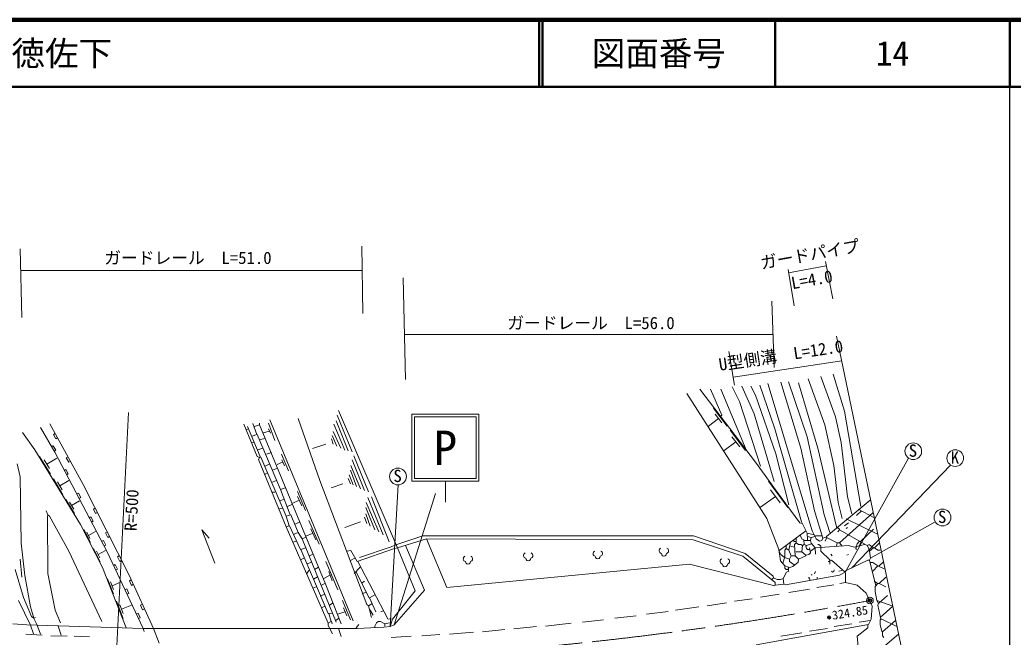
# Model space of a CAD drawing. Units: millimetres, scale not verified. Extents: x 40000 to 680000, y 20000 to 380000.
# Drawn here: x 431276 to 579500, y 287838 to 380000 of the extents above; entities that cross this region are included whole.
import ezdxf
from ezdxf.enums import TextEntityAlignment as Align

# ---------------------------------------------------------------- set-up
doc = ezdxf.new("R2010")
doc.units = ezdxf.units.MM
doc.header["$LTSCALE"] = 1000
doc.header["$PDMODE"] = 32
doc.header["$PDSIZE"] = 500
doc.linetypes.add('CHAIN', pattern=[18.5, 12, -1.5, 3.5, -1.5])
for name, color, linetype, lineweight in [('M-BGD', 7, 'Continuous', 13), ('M-BMK', 2, 'CHAIN', 13), ('M-BMK-SRVR', 3, 'Continuous', 13), ('M-STR-HTXT', 7, 'Continuous', 13), ('M-STR-STR1', 1, 'Continuous', 13), ('M-STR-STRC', 7, 'Continuous', 13), ('M-TTL', 2, 'Continuous', 140), ('M-TTL-BAND', 7, 'Continuous', 25), ('M-TTL-LINE', 7, 'Continuous', 50)]:
    doc.layers.add(name, color=color, linetype=linetype, lineweight=lineweight)
doc.layers.add('M-OTRS', color=6, linetype='Continuous')
doc.layers.add('M-TTL-TXT', color=7, linetype='Continuous')
doc.styles.add('ＭＳ ゴシック', font='')
doc.styles.get('ＭＳ ゴシック').set_extended_font_data('MS Gothic')

msp = doc.modelspace()

# ---------------------------------------------------------------- linework, layer by layer
at = {"layer": 'M-BGD'}
for p, q in [((543499, 337999), (543840, 328098)), ((548920, 326404), (551376, 319546)), ((550783, 326743), (552984, 320732)), ((552646, 327082), (554339, 321578)), ((532749, 324880), (541046, 313958)), ((534358, 324880), (536051, 320986)), ((535882, 324880), (539642, 315807)), ((537575, 325219), (538676, 323018)), ((539014, 325304), (540877, 321155)), ((540369, 325304), (541046, 323949)), ((541724, 325473), (543925, 318954)), ((542909, 325727), (549513, 303714)), ((544856, 325896), (547820, 316075)), ((545957, 325981), (548751, 317768)), ((547481, 325812), (550360, 316075)), ((530802, 324203), (542740, 305576)), ((541046, 323949), (544094, 315228)), ((478816, 321663), (487622, 301174)), ((534798, 322012), (536812, 319357)), ((538676, 323018), (541808, 313366)), ((447474, 321355), (445611, 284251)), ((468572, 320308), (481018, 290252)), ((472805, 320478), (476022, 311249)), ((478647, 320986), (480848, 315482)), ((535540, 320484), (534035, 319343)), ((535036, 321147), (536043, 319820)), ((536051, 320986), (535882, 320816)), ((540877, 321155), (543840, 311080)), ((552984, 320732), (553831, 316922)), ((554339, 321578), (556794, 307354)), ((464677, 319631), (466709, 314805)), ((465354, 318954), (465016, 318784)), ((465270, 319292), (467132, 314805)), ((466032, 319716), (466624, 318107)), ((467048, 319546), (466286, 319292)), ((467048, 319800), (467048, 319546)), ((467048, 319546), (476954, 295670)), ((468402, 319800), (469334, 317176)), ((468402, 318954), (468656, 318276)), ((478139, 319631), (479748, 315736)), ((478478, 320139), (480256, 315652)), ((537261, 318765), (539585, 315701)), ((543925, 318954), (547904, 305068)), ((551376, 319546), (552730, 313450)), ((433519, 315799), (431675, 318379)), ((436544, 318246), (436281, 318101)), ((436281, 318101), (436643, 317444)), ((436643, 317444), (436906, 317589)), ((465947, 317853), (466624, 318107)), ((466624, 318107), (466709, 318107)), ((466709, 318107), (470180, 309894)), ((467894, 317514), (467132, 317345)), ((468487, 318615), (467640, 318361)), ((477800, 317430), (478054, 316668)), ((477885, 317938), (478562, 316329)), ((478054, 318530), (479155, 316075)), ((537535, 317767), (538697, 316235)), ((548751, 317768), (551291, 306084)), ((440312, 304635), (433519, 315799)), ((436267, 316418), (436005, 316270)), ((436635, 315764), (436267, 316418)), ((436374, 315617), (436635, 315764)), ((466201, 316922), (465862, 316837)), ((467556, 316075), (466794, 315821)), ((476954, 316668), (474922, 315990)), ((538116, 317001), (536380, 315684)), ((547820, 316075), (549852, 306677)), ((550360, 316075), (553154, 304306)), ((553831, 316922), (554762, 308794)), ((435843, 312171), (434228, 314825)), ((435705, 312996), (434897, 314323)), ((435301, 313660), (436805, 314575)), ((438472, 314741), (438209, 314597)), ((438209, 314597), (438571, 313940)), ((466709, 314805), (467048, 314636)), ((467132, 314805), (466878, 314382)), ((466878, 314382), (471027, 304306)), ((467048, 314636), (467217, 314720)), ((467217, 314720), (471027, 305915)), ((468826, 315398), (468064, 315144)), ((470339, 315146), (471349, 312656)), ((470389, 314318), (470779, 313436)), ((480848, 314297), (482711, 309725)), ((481102, 314890), (483304, 309556)), ((544094, 315228), (546042, 307608)), ((563906, 314551), (554593, 297787)), ((430895, 313704), (431318, 311757)), ((438156, 312882), (437890, 312743)), ((438504, 312218), (438156, 312882)), ((438571, 313940), (438834, 314084)), ((468572, 313704), (467894, 313366)), ((469735, 313069), (468995, 312773)), ((470460, 313938), (469668, 313599)), ((480594, 312773), (481526, 310318)), ((480679, 313450), (482118, 309979)), ((541046, 313958), (544179, 309640)), ((552730, 313450), (553408, 307947)), ((570172, 313535), (555449, 298193)), ((431318, 311757), (431488, 301851)), ((437710, 309102), (436274, 311463)), ((438239, 312079), (438504, 312218)), ((468233, 312350), (467894, 312180)), ((480256, 311503), (480594, 310741)), ((480425, 312096), (481018, 310572)), ((437587, 309836), (436869, 311017)), ((437228, 310426), (438566, 311241)), ((469588, 311249), (468826, 310910)), ((470858, 310148), (470180, 309894)), ((470180, 309894), (471620, 306084)), ((476022, 311249), (483050, 292707)), ((479494, 310741), (477716, 310148)), ((487706, 310572), (486521, 289405)), ((542990, 311120), (545867, 307175)), ((543315, 309846), (544753, 307874)), ((439413, 306304), (438146, 308387)), ((440016, 309341), (439750, 309201)), ((440364, 308677), (440016, 309341)), ((440099, 308537), (440364, 308677)), ((468995, 309471), (469334, 309471)), ((470688, 308455), (470011, 308116)), ((473911, 306723), (472697, 309589)), ((472718, 308860), (473358, 307441)), ((483219, 308709), (485505, 303121)), ((483727, 308794), (486402, 302068)), ((544034, 308860), (541799, 307230)), ((544179, 309640), (547650, 304899)), ((554762, 308794), (555440, 306254)), ((439305, 306951), (438671, 307993)), ((438988, 307472), (440168, 308190)), ((442515, 307100), (442247, 306965)), ((442247, 306965), (442585, 306296)), ((470434, 307100), (470011, 307016)), ((471968, 307686), (471196, 307354)), ((472850, 308222), (471993, 307845)), ((482880, 307185), (484235, 303883)), ((482965, 307947), (484828, 303544)), ((558149, 308286), (551630, 302867)), ((553408, 307947), (554000, 305576)), ((556371, 306931), (558826, 305661)), ((435213, 306677), (435467, 306084)), ((435382, 305915), (435467, 306084)), ((435467, 297364), (435382, 305915)), ((435467, 306084), (435721, 305915)), ((435721, 305915), (438600, 300666)), ((441876, 305799), (441610, 305660)), ((442224, 305135), (441876, 305799)), ((442585, 306296), (442853, 306431)), ((471027, 305915), (471704, 306084)), ((471027, 305915), (471450, 304476)), ((471704, 306084), (472805, 303460)), ((482711, 305746), (483050, 304814)), ((482880, 306254), (483558, 304391)), ((542740, 305576), (544518, 300920)), ((549852, 306677), (551122, 302613)), ((551291, 306084), (552138, 303460)), ((558572, 306423), (553577, 301936)), ((554593, 305492), (559250, 303206)), ((556879, 306677), (556117, 306000)), ((443603, 298237), (440312, 304635)), ((441796, 301967), (440806, 303892)), ((441959, 304996), (442224, 305135)), ((458412, 303883), (460359, 298888)), ((458412, 303883), (459533, 302626)), ((471027, 304306), (471450, 304476)), ((471027, 304306), (477292, 289913)), ((471450, 304476), (471535, 304476)), ((471535, 304476), (473144, 300920)), ((473059, 305068), (472382, 304730)), ((474414, 305238), (475947, 301720)), ((474685, 303990), (475430, 302359)), ((482118, 305068), (479748, 304222)), ((547650, 304899), (547904, 304814)), ((547904, 305068), (548751, 303375)), ((553154, 304306), (553577, 303968)), ((553577, 303883), (553323, 303544)), ((553577, 303968), (553577, 303883)), ((553577, 303883), (557726, 301512)), ((554932, 304899), (554339, 304476)), ((554762, 304222), (554593, 304052)), ((558657, 303968), (556710, 302105)), ((567886, 305068), (558234, 299650)), ((441741, 302547), (441246, 303510)), ((441494, 303029), (442584, 303589)), ((444316, 303529), (444048, 303394)), ((444048, 303394), (444386, 302724)), ((444386, 302724), (444654, 302859)), ((472805, 303460), (472212, 303206)), ((472805, 303460), (473398, 302528)), ((473990, 302782), (473398, 302528)), ((473398, 302528), (478478, 290082)), ((473972, 302896), (474904, 303319)), ((487537, 301682), (491432, 302952)), ((487622, 301174), (491940, 302528)), ((491432, 302952), (531818, 302952)), ((491940, 302528), (531733, 302359)), ((491940, 302528), (494988, 295247)), ((531818, 302952), (539522, 300327)), ((548582, 303714), (544548, 300717)), ((547142, 302644), (547142, 301936)), ((547736, 303085), (547989, 302528)), ((547989, 302528), (548243, 302359)), ((548751, 303375), (548836, 302359)), ((548751, 303375), (549852, 303121)), ((549344, 302698), (548836, 302867)), ((549344, 302698), (549259, 302274)), ((549936, 302867), (549344, 302698)), ((549513, 303714), (550106, 302528)), ((550021, 302952), (549936, 302867)), ((550952, 302952), (550021, 302952)), ((550106, 302528), (550614, 302190)), ((550952, 302274), (551122, 302613)), ((551122, 302613), (551545, 302782)), ((551714, 302698), (551460, 302190)), ((551545, 302782), (553238, 301936)), ((551630, 302867), (551714, 302698)), ((431488, 301851), (431996, 297025)), ((443272, 299099), (442263, 301060)), ((443735, 302258), (443470, 302119)), ((444084, 301594), (443735, 302258)), ((443819, 301455), (444084, 301594)), ((472551, 302190), (472043, 302020)), ((473144, 300920), (473228, 300920)), ((473228, 300920), (473906, 301174)), ((473228, 300920), (477292, 291352)), ((487029, 301004), (481610, 299142)), ((481949, 299734), (486690, 301343)), ((486690, 301343), (487537, 301682)), ((487622, 301174), (487029, 301004)), ((487622, 301174), (490246, 294739)), ((488807, 301512), (491671, 294830)), ((531733, 302359), (539184, 299904)), ((544518, 300920), (544772, 299226)), ((545618, 301089), (545449, 300835)), ((545618, 301512), (545618, 301089)), ((545618, 301089), (546042, 300835)), ((546275, 302000), (546042, 300835)), ((546296, 301428), (546888, 301258)), ((546675, 302298), (546804, 302105)), ((546804, 302105), (547142, 302105)), ((547142, 301936), (546888, 301682)), ((546888, 301682), (546973, 299988)), ((547142, 302105), (547142, 301936)), ((547142, 301936), (547481, 301682)), ((547481, 301682), (547820, 301682)), ((547820, 301682), (548074, 301512)), ((548074, 301512), (547989, 300581)), ((548328, 301682), (548074, 301512)), ((548243, 302359), (548328, 301682)), ((548243, 302274), (549259, 302274)), ((548328, 301682), (548666, 301512)), ((548666, 301512), (548582, 301428)), ((548582, 301428), (548666, 301089)), ((549428, 301766), (548666, 301512)), ((548666, 301089), (548836, 300920)), ((548836, 300920), (549090, 300920)), ((549090, 301174), (549259, 300412)), ((549259, 302274), (549344, 301851)), ((549936, 301174), (549259, 300666)), ((549344, 301851), (549936, 301174)), ((554932, 301512), (549936, 301174)), ((549936, 301174), (550021, 300242)), ((550360, 301682), (550529, 301682)), ((550529, 301682), (550783, 301428)), ((550614, 302190), (550952, 302274)), ((550783, 301428), (550783, 300666)), ((553238, 301936), (553154, 301428)), ((553238, 301936), (553577, 301936)), ((553577, 301936), (554000, 301428)), ((555778, 301258), (554932, 301512)), ((557302, 301682), (555778, 301258)), ((556202, 301766), (556032, 301089)), ((556032, 301089), (556117, 300920)), ((556540, 302105), (556202, 301766)), ((556710, 302105), (556540, 302105)), ((556540, 301428), (556794, 302020)), ((556794, 302020), (556710, 302105)), ((557726, 301512), (557895, 301597)), ((557726, 301512), (557980, 301089)), ((557895, 301597), (558064, 301597)), ((557980, 301089), (557980, 300920)), ((557980, 300920), (558064, 300666)), ((558064, 301597), (558657, 301174)), ((558064, 300666), (558657, 301174)), ((558657, 301174), (558826, 301174)), ((559504, 301851), (558826, 301174)), ((558826, 301174), (559334, 300835)), ((431318, 299480), (431572, 296771)), ((438600, 300666), (443510, 290167)), ((443216, 299690), (442711, 300670)), ((442964, 300180), (444075, 300752)), ((446118, 299957), (445850, 299822)), ((445850, 299822), (446187, 299153)), ((473652, 299650), (473144, 299396)), ((475006, 300242), (474498, 299988)), ((480679, 300750), (480086, 300666)), ((481272, 299650), (480510, 299226)), ((481610, 299142), (480679, 300750)), ((539184, 299904), (544010, 296009)), ((539522, 300327), (543671, 296940)), ((544548, 300717), (544856, 300158)), ((544856, 300158), (545364, 299734)), ((545449, 299819), (545110, 298888)), ((545364, 299734), (546126, 299480)), ((545449, 300835), (545449, 299819)), ((546042, 300835), (546380, 299988)), ((546380, 299988), (546126, 299480)), ((546126, 299480), (546126, 299142)), ((546380, 299988), (546973, 299988)), ((546973, 299988), (547481, 299480)), ((547058, 300581), (547989, 300581)), ((547481, 299480), (547396, 299057)), ((547481, 299480), (548582, 299988)), ((547989, 300581), (548582, 300073)), ((549005, 300158), (548582, 300073)), ((548582, 299988), (548582, 300073)), ((549259, 300412), (549005, 300158)), ((550783, 300666), (552138, 299396)), ((552307, 300242), (552476, 299988)), ((554932, 300158), (554678, 300073)), ((558064, 300666), (558234, 299650)), ((558234, 299650), (558064, 299311)), ((559334, 300835), (559673, 300835)), ((430556, 297956), (431826, 293756)), ((447163, 289219), (443603, 298237)), ((445513, 298661), (445242, 298534)), ((445832, 297982), (445513, 298661)), ((445561, 297855), (445832, 297982)), ((446187, 299153), (446455, 299288)), ((474752, 299057), (474075, 298718)), ((475853, 298295), (475260, 297956)), ((476954, 299142), (478732, 294908)), ((482034, 298295), (481187, 297364)), ((481695, 299142), (486182, 290590)), ((494988, 295247), (531225, 298718)), ((531225, 298718), (543925, 295501)), ((544772, 299226), (545449, 298464)), ((545449, 298126), (545449, 298464)), ((545449, 298464), (545957, 298295)), ((545618, 297956), (545449, 298126)), ((545872, 297956), (545618, 297956)), ((546042, 298210), (545872, 297956)), ((545957, 298295), (545957, 297787)), ((546634, 298380), (546042, 298210)), ((546126, 299142), (546804, 298634)), ((547396, 299057), (546634, 298380)), ((551884, 299142), (552053, 299142)), ((552053, 299142), (552138, 299226)), ((552138, 299396), (552138, 298718)), ((552138, 299226), (552392, 299311)), ((552392, 299311), (554424, 297533)), ((554593, 297787), (557810, 299311)), ((557810, 299311), (558064, 299311)), ((558064, 299311), (558996, 295501)), ((558234, 298972), (558572, 298972)), ((558572, 298972), (559334, 298464)), ((559334, 298464), (558572, 297702)), ((559334, 298464), (560266, 298041)), ((560096, 299057), (559504, 298464)), ((431996, 297025), (432842, 292368)), ((436568, 291860), (435467, 297364)), ((445260, 294312), (444375, 296554)), ((474414, 297787), (474075, 297364)), ((475684, 296856), (475091, 296517)), ((477546, 297110), (476615, 296602)), ((477377, 297618), (477885, 296263)), ((481441, 297533), (483388, 293723)), ((543756, 296686), (543502, 296432)), ((543671, 296940), (543756, 296686)), ((543756, 296686), (544264, 296432)), ((544772, 296432), (545195, 296602)), ((545703, 297533), (545195, 296602)), ((545195, 296602), (545280, 295755)), ((545534, 295670), (553577, 297110)), ((546042, 297702), (545703, 297533)), ((545957, 297787), (546042, 297702)), ((548920, 296686), (549090, 296686)), ((549090, 296686), (549174, 296348)), ((549344, 297194), (549513, 297110)), ((550021, 297618), (549852, 297279)), ((550275, 296771), (550275, 296517)), ((552561, 297533), (552392, 297702)), ((552730, 297618), (552561, 297533)), ((552815, 297872), (552730, 297618)), ((553916, 297787), (553492, 297702)), ((553577, 297110), (554424, 297533)), ((554424, 297533), (554593, 297787)), ((554424, 297533), (554508, 297364)), ((554508, 297364), (554508, 296009)), ((560520, 296771), (559504, 295840)), ((445263, 294961), (444820, 296082)), ((445042, 295521), (446312, 296023)), ((447215, 295041), (446943, 294914)), ((447534, 294363), (447215, 295041)), ((447893, 296374), (447620, 296248)), ((447620, 296248), (447933, 295567)), ((447933, 295567), (448205, 295692)), ((475514, 295332), (475006, 295162)), ((476784, 295840), (476276, 295586)), ((476954, 295670), (479240, 289828)), ((482711, 296178), (482372, 295924)), ((543925, 295501), (544010, 295586)), ((544010, 296009), (544010, 295586)), ((544010, 295586), (545280, 295755)), ((544264, 296432), (544772, 296432)), ((545280, 295755), (545534, 295670)), ((549090, 294993), (546042, 294485)), ((552730, 295670), (550190, 295247)), ((553662, 295840), (554508, 296009)), ((554508, 296009), (556202, 295586)), ((556202, 295586), (557556, 294400)), ((558742, 296178), (559334, 295840)), ((559334, 295840), (558911, 295416)), ((558911, 295416), (558911, 294654)), ((559334, 295840), (559504, 295840)), ((559504, 295840), (560520, 295332)), ((433012, 290929), (431826, 293756)), ((447263, 294235), (447534, 294363)), ((476784, 294231), (476107, 293977)), ((482880, 294570), (482372, 294316)), ((483388, 293723), (483473, 293723)), ((483473, 293723), (484235, 294146)), ((483473, 293723), (484404, 291606)), ((490246, 294739), (486860, 290506)), ((491671, 294830), (487114, 289659)), ((540538, 293554), (537914, 293215)), ((544602, 294231), (541808, 293808)), ((557556, 294400), (558488, 292453)), ((558911, 294654), (559165, 293300)), ((560774, 294062), (559419, 292876)), ((432859, 289643), (431074, 293317)), ((432842, 292368), (433435, 290506)), ((446710, 290639), (445693, 293215)), ((446713, 291385), (446205, 292673)), ((446459, 292029), (447919, 292605)), ((449560, 292738), (449287, 292612)), ((449287, 292612), (449600, 291931)), ((449600, 291931), (449873, 292056)), ((476784, 292453), (476276, 292199)), ((478054, 292961), (477462, 292622)), ((479409, 293300), (480594, 290421)), ((479578, 292199), (480086, 291014)), ((483050, 292707), (483304, 292538)), ((483812, 292792), (483304, 292538)), ((483304, 292538), (483727, 290760)), ((532580, 292368), (529108, 291860)), ((536728, 292961), (533850, 292538)), ((558488, 292453), (558318, 290506)), ((559165, 293300), (559419, 292876)), ((559165, 293300), (561536, 292453)), ((559419, 292876), (559334, 292622)), ((559334, 292622), (559758, 290506)), ((561536, 292453), (559673, 290760)), ((433350, 290675), (433012, 290929)), ((433604, 290760), (433350, 290675)), ((437330, 289998), (436568, 291860)), ((448917, 291421), (448645, 291294)), ((449236, 290743), (448917, 291421)), ((448965, 290615), (449236, 290743)), ((477292, 291352), (477885, 291437)), ((477377, 291352), (477716, 290167)), ((478901, 290675), (478393, 290336)), ((479748, 291606), (478732, 291268)), ((483558, 291860), (483473, 291860)), ((483981, 291098), (483558, 291860)), ((485505, 291776), (485166, 291606)), ((486182, 290590), (486860, 290506)), ((523266, 291014), (520049, 290675)), ((528008, 291691), (524790, 291268)), ((430218, 289828), (432334, 289659)), ((432334, 289659), (449656, 289144)), ((432859, 289643), (433317, 288320)), ((433435, 290506), (433872, 289613)), ((452080, 286928), (451207, 289145)), ((477292, 289913), (477716, 290167)), ((477292, 289913), (477292, 289574)), ((477292, 289574), (477929, 288331)), ((477716, 290167), (477800, 290167)), ((477800, 290167), (477885, 289828)), ((478821, 289135), (481610, 289151)), ((481864, 289744), (481441, 289236)), ((481610, 289151), (485590, 289320)), ((484489, 289998), (484235, 289490)), ((484235, 289490), (484235, 289320)), ((484743, 290167), (484489, 289998)), ((485082, 290167), (484743, 290167)), ((485759, 289828), (485082, 290167)), ((486521, 289405), (485590, 289320)), ((486436, 289998), (485759, 289828)), ((485759, 289828), (485759, 289490)), ((486521, 289405), (486860, 290506)), ((486521, 289405), (487114, 289659)), ((508365, 289405), (504978, 289066)), ((513530, 289913), (509720, 289490)), ((518356, 290421), (515223, 290082)), ((557895, 289744), (541131, 286696)), ((551799, 289151), (549090, 288728)), ((555440, 289828), (552815, 289405)), ((557810, 289236), (556202, 287966)), ((558149, 290336), (556540, 290082)), ((557810, 289744), (557810, 289236)), ((558318, 290506), (557895, 289744)), ((559758, 290506), (559673, 290421)), ((559673, 290421), (559673, 289659)), ((559673, 289659), (559927, 288728)), ((559927, 290506), (559758, 290506)), ((562128, 289405), (559927, 290506)), ((561959, 290336), (560012, 288643)), ((432165, 288304), (434620, 288135)), ((435890, 288050), (438346, 287966)), ((439362, 287966), (441648, 287881)), ((489654, 287966), (486690, 287796)), ((493972, 288220), (491262, 288050)), ((498967, 288558), (495411, 288304)), ((503624, 288982), (500322, 288643)), ((547989, 288474), (544856, 287966)), ((556202, 287966), (556540, 284833)), ((559927, 288728), (560012, 288643)), ((560012, 288643), (560012, 288050)), ((560012, 288050), (560181, 287796)), ((562382, 288304), (560350, 286526))]:
    msp.add_line(p, q, dxfattribs=at)
for points in [[(449656, 289144), (444292, 300554), (436472, 315444), (434378, 319156)], [(435761, 319670), (440737, 310625), (447570, 297079), (451207, 289145)]]:
    msp.add_lwpolyline(points, dxfattribs=at)
for centre, radius in [((564600, 315591), 1250), ((570865, 314575), 1250), ((487699, 311822), 1250), ((568962, 305705), 1250), ((552035, 290793), 100), ((552035, 290793), 80), ((552035, 290793), 60), ((552035, 290793), 40), ((552035, 290793), 20), ((552035, 290793), 20)]:
    msp.add_circle(centre, radius, dxfattribs=at)
for centre, radius, start, end in [((527108, 300737), 419, 113.44836, 257.2818), ((527670, 300737), 419, 282.7182, 66.55164), ((497864, 299525), 419, 113.44836, 257.2818), ((498427, 299525), 419, 282.7182, 66.55164), ((506860, 300026), 419, 113.44836, 257.2818), ((507141, 299594), 374, 176.52859, 3.47141), ((507422, 300026), 419, 282.7182, 66.55164), ((517234, 300315), 419, 113.44836, 257.2818), ((517515, 299884), 374, 176.52859, 3.47141), ((517796, 300315), 419, 282.7182, 66.55164), ((527389, 300305), 374, 176.52859, 3.47141), ((536207, 299155), 419, 113.44836, 257.2818), ((536769, 299155), 419, 282.7182, 66.55164), ((498145, 299094), 374, 176.52859, 3.47141), ((536488, 298723), 374, 176.52859, 3.47141)]:
    msp.add_arc(centre, radius, start, end, dxfattribs=at)
msp.add_point((552035, 290793), dxfattribs=at)
at = {"layer": 'M-BMK'}
msp.add_arc((459632, 813668), 529603, 270.17946, 280.71899, dxfattribs=at)
at = {"layer": 'M-BMK-SRVR'}
msp.add_line((570773, 248345), (553140, 332756), dxfattribs=at)
msp.add_circle((558134, 293306), 500, dxfattribs=at)
msp.add_point((558134, 293306), dxfattribs=at)
at = {"layer": 'M-OTRS'}
msp.add_point((558134, 293306), dxfattribs=at)
at = {"layer": 'M-STR-HTXT'}
for p, q in [((431318, 345793), (431572, 335548)), ((482288, 346216), (482457, 336141)), ((551488, 343921), (552601, 338362)), ((431398, 342571), (482353, 342571)), ((545919, 342739), (546804, 337326)), ((551619, 343267), (546002, 342231)), ((488468, 341475), (488807, 326320)), ((488657, 333032), (543674, 333032)), ((537067, 330468), (537914, 325473)), ((553916, 329114), (537744, 326658))]:
    msp.add_line(p, q, dxfattribs=at)
at = {"layer": 'M-STR-STR1'}
for p, q in [((433872, 289613), (434331, 288288)), ((436995, 289456), (437454, 288131)), ((449656, 289144), (478816, 289151)), ((449850, 288663), (449656, 289144)), ((478816, 289151), (479214, 287959))]:
    msp.add_line(p, q, dxfattribs=at)
at = {"layer": 'M-STR-STRC'}
for p, q in [((499771, 321116), (489771, 321116)), ((489771, 321116), (489771, 311116)), ((499378, 320723), (490164, 320723)), ((490164, 320723), (490164, 311509)), ((499378, 311509), (499378, 320723)), ((499770, 311117), (499771, 321116)), ((499378, 311509), (490164, 311509)), ((499771, 311116), (489771, 311116)), ((494771, 311116), (494771, 307973)), ((493294, 309302), (487114, 289659))]:
    msp.add_line(p, q, dxfattribs=at)
at = {"layer": 'M-TTL'}
msp.add_line((680000, 380000), (40000, 380000), dxfattribs=at)
at = {"layer": 'M-TTL-BAND'}
msp.add_line((579000, 20000), (579000, 370000), dxfattribs=at)
at = {"layer": 'M-TTL-LINE'}
for p, q in [((508747, 380000), (508747, 370000)), ((509247, 380000), (509247, 370000)), ((543997, 380000), (543997, 370000)), ((579000, 380000), (579000, 370000)), ((40000, 370000), (680000, 370000))]:
    msp.add_line(p, q, dxfattribs=at)

# ---------------------------------------------------------------- texts
at = {"layer": 'M-BGD', "style": 'ＭＳ ゴシック'}
for s, p in [('S', (563921, 314218)), ('K', (570186, 313202)), ('S', (487020, 310448)), ('S', (568283, 304331))]:
    msp.add_text(s, height=1833, dxfattribs=at).set_placement(p, align=Align.BOTTOM_LEFT)
for s, height, rotation, p in [('R=500', 1833, 87.127, (449250, 303609)), ('324.85', 1320, 9.019, (552656, 290041))]:
    msp.add_text(s, height=height, rotation=rotation, dxfattribs=at).set_placement(p, align=Align.BOTTOM_LEFT)
at = {"layer": 'M-STR-HTXT', "style": 'ＭＳ ゴシック'}
for s, rotation, p in [('ガードパイプ', 10.142, (542035, 342238)), ('L=4.0', 10.142, (546653, 339234)), ('U型側溝\u3000L=12.0', 8.633, (535808, 327067))]:
    msp.add_text(s, height=1833, rotation=rotation, dxfattribs=at).set_placement(p, align=Align.BOTTOM_LEFT)
for s, p in [('ガードレール  L=51.0', (443864, 343002)), ('ガードレール  L=56.0', (504020, 333279))]:
    msp.add_text(s, height=1833, dxfattribs=at).set_placement(p, align=Align.BOTTOM_LEFT)
at = {"layer": 'M-STR-STRC', "style": 'ＭＳ ゴシック'}
msp.add_text('P', height=5132, dxfattribs=at).set_placement((494771, 316116), align=Align.MIDDLE_CENTER)
at = {"layer": 'M-TTL-TXT', "style": 'ＭＳ ゴシック'}
msp.add_text('山口市阿東徳佐下', height=3666, dxfattribs=at).set_placement((405024, 375000), align=Align.MIDDLE_LEFT)
for s, p in [('図面番号', (526622, 375000)), ('14', (561497, 375000))]:
    msp.add_text(s, height=3666, dxfattribs=at).set_placement(p, align=Align.MIDDLE_CENTER)

doc.saveas('drawing.dxf')
